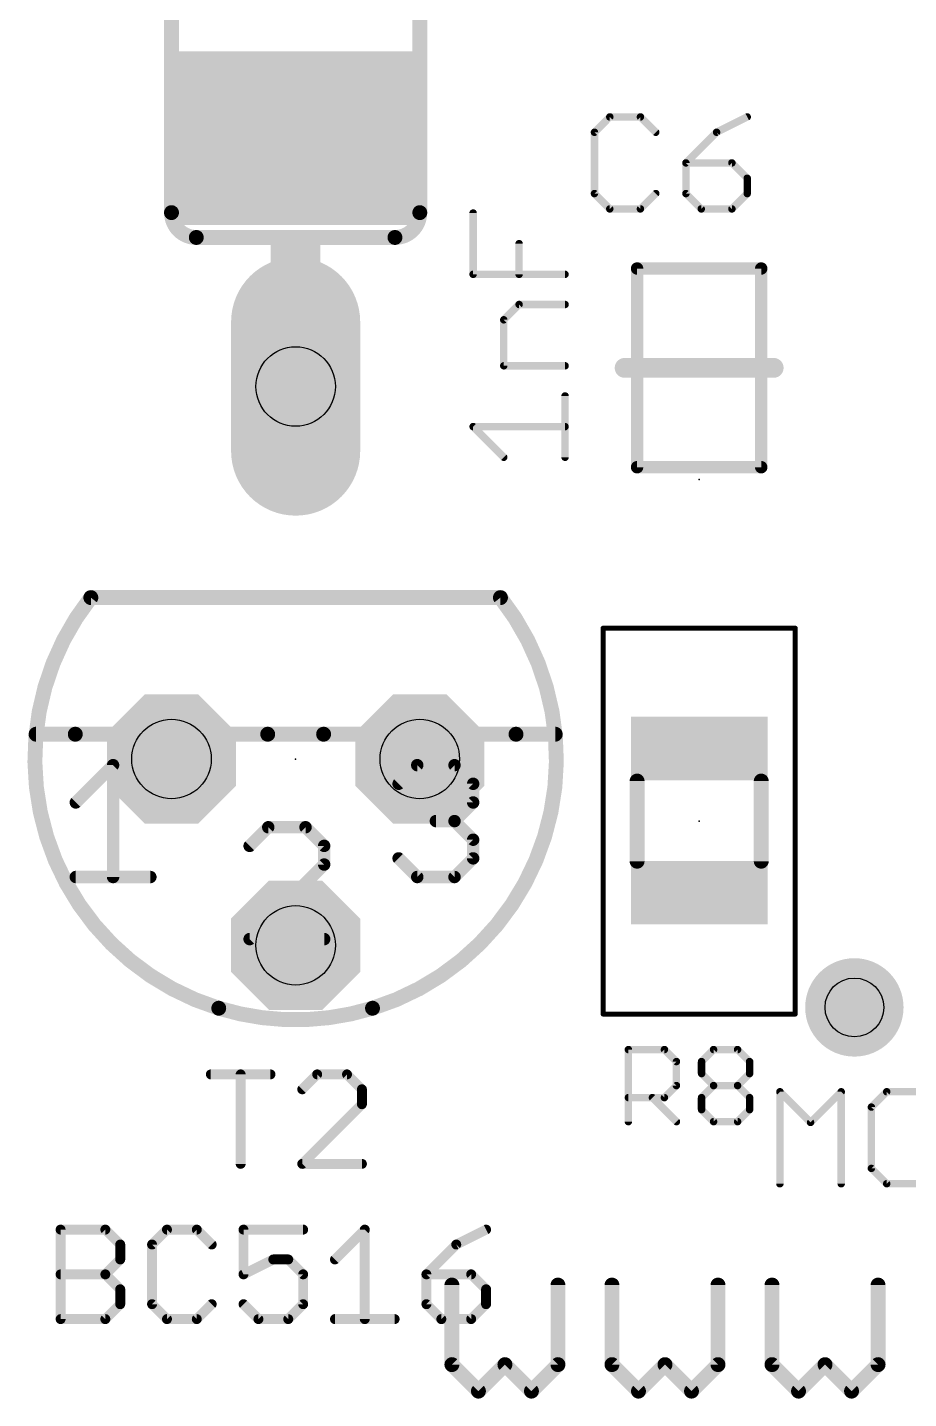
# Model space of a CAD drawing. Extents: x -7 to 105, y 1 to 61.
# Drawn here: x 54.41 to 63.42, y 32.83 to 46.85 of the extents above; entities that cross this region are included whole.
import ezdxf

# ---------------------------------------------------------------- set-up
doc = ezdxf.new("R2010")
doc.units = 0
for name, color, linetype in [('17', 110, 'CONTINUOUS'), ('18', 110, 'CONTINUOUS'), ('21', 253, 'CONTINUOUS'), ('23', 53, 'CONTINUOUS'), ('25', 253, 'CONTINUOUS'), ('27', 253, 'CONTINUOUS'), ('39', 12, 'CONTINUOUS'), ('44', 253, 'CONTINUOUS'), ('51', 253, 'CONTINUOUS')]:
    doc.layers.add(name, color=color, linetype=linetype)

# ---------------------------------------------------------------- blocks, each defined once
blk = doc.blocks.new('RECT')
blk.add_solid([(-0.5, -0.5), (0.5, -0.5), (-0.5, 0.5), (0.5, 0.5)])
blk = doc.blocks.new('LONGP100')
at = {"const_width": 1}
blk.add_lwpolyline([(-0.5, 0), (0.5, 0)], dxfattribs=at)
at = {"const_width": 0.5}
for points in [[(-0.5, 0.25, 1), (-0.5, -0.25)], [(0.5, -0.25, 1), (0.5, 0.25)]]:
    blk.add_lwpolyline(points, format="xyb", dxfattribs=at)
blk = doc.blocks.new('OCTAGONP')
at = {"const_width": 0.5}
blk.add_lwpolyline([(-0.25, -0.1036), (-0.25, 0.1036), (-0.1036, 0.25), (0.1036, 0.25), (0.25, 0.1036), (0.25, -0.1036), (0.1036, -0.25), (-0.1036, -0.25), (-0.25, -0.1036), (-0.25, 0.1036)], dxfattribs=at)
blk = doc.blocks.new('ROUNDV')
at = {"const_width": 0.5}
blk.add_lwpolyline([(0, -0.25, 1), (0, 0.25, 1), (0, -0.25)], format="xyb", dxfattribs=at)

msp = doc.modelspace()

# ---------------------------------------------------------------- linework, layer by layer
at = {"layer": '21'}
for points, const_width in [([(55.88, 44.958), (55.88, 51.562)], 0.1524), ([(58.42, 44.958), (58.42, 51.562)], 0.1524), ([(56.134, 44.704), (58.166, 44.704)], 0.1524), ([(60.5155, 43.3705), (62.0395, 43.3705)], 0.2032), ([(59.245, 41.021), (55.055, 41.021)], 0.1524), ([(54.896, 39.624), (54.495, 39.624)], 0.1524), ([(57.436, 39.624), (56.864, 39.624)], 0.1524), ([(59.805, 39.624), (59.404, 39.624)], 0.1524)]:
    msp.add_lwpolyline(points, dxfattribs=dict(at, const_width=const_width))
for points, const_width in [([(55.88, 44.958, 0.4142), (56.134, 44.704)], 0.1524), ([(55.9181, 44.958, 1), (55.8419, 44.958)], 0.0762), ([(58.166, 44.704, 0.4142), (58.42, 44.958)], 0.1524), ([(58.4581, 44.958, 1), (58.3819, 44.958)], 0.0762), ([(55.8419, 44.958, 1), (55.9181, 44.958)], 0.0762), ([(58.3819, 44.958, 1), (58.4581, 44.958)], 0.0762), ([(56.134, 44.7421, 1), (56.134, 44.6659)], 0.0762), ([(56.134, 44.6659, 1), (56.134, 44.7421)], 0.0762), ([(58.166, 44.7421, 1), (58.166, 44.6659)], 0.0762), ([(58.166, 44.6659, 1), (58.166, 44.7421)], 0.0762), ([(60.5155, 43.4213, 1), (60.5155, 43.3197)], 0.1016), ([(62.0395, 43.3197, 1), (62.0395, 43.4213)], 0.1016), ([(55.055, 41.021, 0.5267), (56.3632, 36.8216)], 0.1524), ([(55.055, 41.0591, 1), (55.055, 40.9829)], 0.0762), ([(55.0849, 40.9974, 1), (55.0251, 41.0446)], 0.0762), ([(57.9363, 36.8215, 0.5267), (59.2446, 41.021)], 0.1524), ([(59.2745, 41.0446, 1), (59.2147, 40.9974)], 0.0762), ([(59.245, 40.9829, 1), (59.245, 41.0591)], 0.0762), ([(54.495, 39.6621, 1), (54.495, 39.5859)], 0.0762), ([(54.896, 39.5859, 1), (54.896, 39.6621)], 0.0762), ([(56.864, 39.6621, 1), (56.864, 39.5859)], 0.0762), ([(57.436, 39.5859, 1), (57.436, 39.6621)], 0.0762), ([(59.404, 39.6621, 1), (59.404, 39.5859)], 0.0762), ([(59.805, 39.5859, 1), (59.805, 39.6621)], 0.0762), ([(56.352, 36.7852, 1), (56.3744, 36.858)], 0.0762), ([(57.9251, 36.8579, 1), (57.9475, 36.7851)], 0.0762)]:
    msp.add_lwpolyline(points, format="xyb", dxfattribs=dict(at, const_width=const_width))
at = {"layer": '23'}
for p in [(61.2775, 42.2275), (57.15, 39.37), (61.2775, 38.735)]:
    msp.add_point(p, dxfattribs=at)
at = {"layer": '25'}
for points, const_width in [([(60.3633, 45.9367), (60.2066, 45.7799)], 0.0762), ([(60.6769, 45.9367), (60.3633, 45.9367)], 0.0762), ([(60.8336, 45.7799), (60.6769, 45.9367)], 0.0762), ([(61.7692, 45.9367), (61.4556, 45.7799)], 0.0762), ([(60.2066, 45.7799), (60.2066, 45.1529)], 0.0762), ([(61.4556, 45.7799), (61.1421, 45.4664)], 0.0762), ([(61.1421, 45.4664), (61.1421, 45.1529)], 0.0762), ([(61.6124, 45.4664), (61.1421, 45.4664)], 0.0762), ([(61.7692, 45.3096), (61.6124, 45.4664)], 0.0762), ([(61.7692, 45.1529), (61.7692, 45.3096)], 0.0762), ([(60.2066, 45.1529), (60.3633, 44.9961)], 0.0762), ([(60.6769, 44.9961), (60.8336, 45.1529)], 0.0762), ([(61.1421, 45.1529), (61.2988, 44.9961)], 0.0762), ([(61.6124, 44.9961), (61.7692, 45.1529)], 0.0762), ([(60.3633, 44.9961), (60.6769, 44.9961)], 0.0762), ([(61.2988, 44.9961), (61.6124, 44.9961)], 0.0762), ([(60.5536, 35.6616), (60.5536, 36.3988)], 0.0762), ([(60.5536, 36.3988), (60.9222, 36.3988)], 0.0762), ([(60.9222, 36.3988), (61.0451, 36.276)], 0.0762), ([(61.302, 36.276), (61.4249, 36.3988)], 0.0762), ([(61.4249, 36.3988), (61.6706, 36.3988)], 0.0762), ([(61.6706, 36.3988), (61.7935, 36.276)], 0.0762), ([(56.2823, 36.145), (56.8924, 36.145)], 0.1016), ([(56.5873, 35.2298), (56.5873, 36.145)], 0.1016), ([(57.3703, 36.145), (57.2178, 35.9925)], 0.1016), ([(57.6754, 36.145), (57.3703, 36.145)], 0.1016), ([(57.8279, 35.9925), (57.6754, 36.145)], 0.1016), ([(61.0451, 36.276), (61.0451, 36.0302)], 0.0762), ([(61.302, 36.1531), (61.302, 36.276)], 0.0762), ([(61.4249, 36.0302), (61.302, 36.1531)], 0.0762), ([(61.7935, 36.1531), (61.6706, 36.0302)], 0.0762), ([(61.7935, 36.276), (61.7935, 36.1531)], 0.0762), ([(57.8279, 35.8399), (57.8279, 35.9925)], 0.1016), ([(61.0451, 36.0302), (60.9222, 35.9073)], 0.0762), ([(61.302, 35.9073), (61.4249, 36.0302)], 0.0762), ([(61.4249, 36.0302), (61.6706, 36.0302)], 0.0762), ([(61.6706, 36.0302), (61.7935, 35.9073)], 0.0762), ([(60.9222, 35.9073), (60.5536, 35.9073)], 0.0762), ([(60.7993, 35.9073), (61.0451, 35.6616)], 0.0762), ([(61.302, 35.7845), (61.302, 35.9073)], 0.0762), ([(61.7935, 35.9073), (61.7935, 35.7845)], 0.0762), ([(57.2178, 35.2298), (57.8279, 35.8399)], 0.1016), ([(61.4249, 35.6616), (61.302, 35.7845)], 0.0762), ([(61.7935, 35.7845), (61.6706, 35.6616)], 0.0762), ([(61.6706, 35.6616), (61.4249, 35.6616)], 0.0762), ([(57.8279, 35.2298), (57.2178, 35.2298)], 0.1016), ([(58.7485, 33.9904), (58.7485, 33.1769)], 0.1524), ([(59.8331, 33.1769), (59.8331, 33.9904)], 0.1524), ([(60.3856, 33.9904), (60.3856, 33.1769)], 0.1524), ([(61.4703, 33.1769), (61.4703, 33.9904)], 0.1524), ([(62.0228, 33.9904), (62.0228, 33.1769)], 0.1524), ([(63.1074, 33.1769), (63.1074, 33.9904)], 0.1524), ([(58.7485, 33.1769), (59.0196, 32.9057)], 0.1524), ([(59.0196, 32.9057), (59.2908, 33.1769)], 0.1524), ([(59.2908, 33.1769), (59.5619, 32.9057)], 0.1524), ([(59.5619, 32.9057), (59.8331, 33.1769)], 0.1524), ([(60.3856, 33.1769), (60.6568, 32.9057)], 0.1524), ([(60.6568, 32.9057), (60.9279, 33.1769)], 0.1524), ([(60.9279, 33.1769), (61.1991, 32.9057)], 0.1524), ([(61.1991, 32.9057), (61.4703, 33.1769)], 0.1524), ([(62.0228, 33.1769), (62.2939, 32.9057)], 0.1524), ([(62.2939, 32.9057), (62.5651, 33.1769)], 0.1524), ([(62.5651, 33.1769), (62.8363, 32.9057)], 0.1524), ([(62.8363, 32.9057), (63.1074, 33.1769)], 0.1524)]:
    msp.add_lwpolyline(points, dxfattribs=dict(at, const_width=const_width))
for points, const_width in [([(60.3633, 45.9558, 1), (60.3633, 45.9177)], 0.0381), ([(60.3768, 45.9232, 1), (60.3499, 45.9502)], 0.0381), ([(60.6903, 45.9502, 1), (60.6634, 45.9232)], 0.0381), ([(60.6769, 45.9177, 1), (60.6769, 45.9558)], 0.0381), ([(61.7777, 45.9197, 1), (61.7606, 45.9537)], 0.0381), ([(60.2256, 45.7799, 1), (60.1875, 45.7799)], 0.0381), ([(60.1931, 45.7934, 1), (60.22, 45.7665)], 0.0381), ([(60.8202, 45.7665, 1), (60.8471, 45.7934)], 0.0381), ([(61.4471, 45.797, 1), (61.4641, 45.7629)], 0.0381), ([(61.4691, 45.7665, 1), (61.4421, 45.7934)], 0.0381), ([(61.1611, 45.4664, 1), (61.123, 45.4664)], 0.0381), ([(61.1421, 45.4855, 1), (61.1421, 45.4474)], 0.0381), ([(61.1286, 45.4799, 1), (61.1556, 45.4529)], 0.0381), ([(61.6259, 45.4799, 1), (61.5989, 45.4529)], 0.0381), ([(61.6124, 45.4474, 1), (61.6124, 45.4855)], 0.0381), ([(61.7882, 45.3096, 1), (61.7501, 45.3096)], 0.0381), ([(61.7557, 45.2962, 1), (61.7826, 45.3231)], 0.0381), ([(60.1875, 45.1529, 1), (60.2256, 45.1529)], 0.0381), ([(60.22, 45.1663, 1), (60.1931, 45.1394)], 0.0381), ([(60.8471, 45.1394, 1), (60.8202, 45.1663)], 0.0381), ([(61.123, 45.1529, 1), (61.1611, 45.1529)], 0.0381), ([(61.1556, 45.1663, 1), (61.1286, 45.1394)], 0.0381), ([(61.7501, 45.1529, 1), (61.7882, 45.1529)], 0.0381), ([(61.7826, 45.1394, 1), (61.7557, 45.1663)], 0.0381), ([(60.3633, 45.0152, 1), (60.3633, 44.9771)], 0.0381), ([(60.3499, 44.9826, 1), (60.3768, 45.0096)], 0.0381), ([(60.6634, 45.0096, 1), (60.6903, 44.9826)], 0.0381), ([(60.6769, 44.9771, 1), (60.6769, 45.0152)], 0.0381), ([(61.2988, 45.0152, 1), (61.2988, 44.9771)], 0.0381), ([(61.2854, 44.9826, 1), (61.3123, 45.0096)], 0.0381), ([(61.5989, 45.0096, 1), (61.6259, 44.9826)], 0.0381), ([(61.6124, 44.9771, 1), (61.6124, 45.0152)], 0.0381), ([(60.5536, 36.4179, 1), (60.5536, 36.3798)], 0.0381), ([(60.5727, 36.3988, 1), (60.5346, 36.3988)], 0.0381), ([(60.9357, 36.4123, 1), (60.9087, 36.3854)], 0.0381), ([(60.9222, 36.3798, 1), (60.9222, 36.4179)], 0.0381), ([(61.4249, 36.4179, 1), (61.4249, 36.3798)], 0.0381), ([(61.4384, 36.3854, 1), (61.4114, 36.4123)], 0.0381), ([(61.6841, 36.4123, 1), (61.6572, 36.3854)], 0.0381), ([(61.6706, 36.3798, 1), (61.6706, 36.4179)], 0.0381), ([(56.2823, 36.1704, 1), (56.2823, 36.1196)], 0.0508), ([(56.6127, 36.145, 1), (56.5619, 36.145)], 0.0508), ([(56.8924, 36.1196, 1), (56.8924, 36.1704)], 0.0508), ([(57.3703, 36.1704, 1), (57.3703, 36.1196)], 0.0508), ([(57.3883, 36.127, 1), (57.3523, 36.1629)], 0.0508), ([(57.6933, 36.1629, 1), (57.6574, 36.127)], 0.0508), ([(57.6754, 36.1196, 1), (57.6754, 36.1704)], 0.0508), ([(61.0641, 36.276, 1), (61.026, 36.276)], 0.0381), ([(61.0316, 36.2625, 1), (61.0586, 36.2894)], 0.0381), ([(61.2885, 36.2894, 1), (61.3155, 36.2625)], 0.0381), ([(61.3155, 36.1666, 1), (61.2885, 36.1396)], 0.0381), ([(61.3211, 36.276, 1), (61.283, 36.276)], 0.0381), ([(61.8126, 36.276, 1), (61.7745, 36.276)], 0.0381), ([(61.78, 36.2625, 1), (61.807, 36.2894)], 0.0381), ([(61.807, 36.1396, 1), (61.78, 36.1666)], 0.0381), ([(57.8533, 35.9925, 1), (57.8025, 35.9925)], 0.0508), ([(61.026, 36.0302, 1), (61.0641, 36.0302)], 0.0381), ([(61.0586, 36.0167, 1), (61.0316, 36.0437)], 0.0381), ([(61.283, 36.1531, 1), (61.3211, 36.1531)], 0.0381), ([(61.4249, 36.0493, 1), (61.4249, 36.0112)], 0.0381), ([(61.4384, 36.0167, 1), (61.4114, 36.0437)], 0.0381), ([(61.4114, 36.0167, 1), (61.4384, 36.0437)], 0.0381), ([(61.6841, 36.0437, 1), (61.6572, 36.0167)], 0.0381), ([(61.6572, 36.0437, 1), (61.6841, 36.0167)], 0.0381), ([(61.6706, 36.0112, 1), (61.6706, 36.0493)], 0.0381), ([(61.7745, 36.1531, 1), (61.8126, 36.1531)], 0.0381), ([(57.1998, 36.0104, 1), (57.2357, 35.9745)], 0.0508), ([(57.8099, 35.9745, 1), (57.8459, 36.0104)], 0.0508), ([(60.5536, 35.9264, 1), (60.5536, 35.8883)], 0.0381), ([(60.8128, 35.9208, 1), (60.7859, 35.8939)], 0.0381), ([(60.9087, 35.9208, 1), (60.9357, 35.8939)], 0.0381), ([(60.9222, 35.8883, 1), (60.9222, 35.9264)], 0.0381), ([(61.2885, 35.9208, 1), (61.3155, 35.8939)], 0.0381), ([(61.3211, 35.9073, 1), (61.283, 35.9073)], 0.0381), ([(61.8126, 35.9073, 1), (61.7745, 35.9073)], 0.0381), ([(61.78, 35.8939, 1), (61.807, 35.9208)], 0.0381), ([(57.8025, 35.8399, 1), (57.8533, 35.8399)], 0.0508), ([(57.8459, 35.822, 1), (57.8099, 35.8579)], 0.0508), ([(61.3155, 35.7979, 1), (61.2885, 35.771)], 0.0381), ([(61.283, 35.7845, 1), (61.3211, 35.7845)], 0.0381), ([(61.7745, 35.7845, 1), (61.8126, 35.7845)], 0.0381), ([(61.807, 35.771, 1), (61.78, 35.7979)], 0.0381), ([(60.5346, 35.6616, 1), (60.5727, 35.6616)], 0.0381), ([(61.0316, 35.6481, 1), (61.0586, 35.6751)], 0.0381), ([(61.4249, 35.6806, 1), (61.4249, 35.6425)], 0.0381), ([(61.4114, 35.6481, 1), (61.4384, 35.6751)], 0.0381), ([(61.6572, 35.6751, 1), (61.6841, 35.6481)], 0.0381), ([(61.6706, 35.6425, 1), (61.6706, 35.6806)], 0.0381), ([(56.5619, 35.2298, 1), (56.6127, 35.2298)], 0.0508), ([(57.1998, 35.2478, 1), (57.2357, 35.2118)], 0.0508), ([(57.2178, 35.2552, 1), (57.2178, 35.2044)], 0.0508), ([(57.8279, 35.2044, 1), (57.8279, 35.2552)], 0.0508), ([(58.7866, 33.9904, 1), (58.7104, 33.9904)], 0.0762), ([(59.8712, 33.9904, 1), (59.795, 33.9904)], 0.0762), ([(60.4237, 33.9904, 1), (60.3475, 33.9904)], 0.0762), ([(61.5084, 33.9904, 1), (61.4322, 33.9904)], 0.0762), ([(62.0609, 33.9904, 1), (61.9847, 33.9904)], 0.0762), ([(63.1455, 33.9904, 1), (63.0693, 33.9904)], 0.0762), ([(58.7754, 33.2038, 1), (58.7215, 33.1499)], 0.0762), ([(59.3177, 33.2038, 1), (59.2638, 33.1499)], 0.0762), ([(59.3177, 33.1499, 1), (59.2638, 33.2038)], 0.0762), ([(59.8601, 33.1499, 1), (59.8062, 33.2038)], 0.0762), ([(60.4126, 33.2038, 1), (60.3587, 33.1499)], 0.0762), ([(60.9549, 33.2038, 1), (60.901, 33.1499)], 0.0762), ([(60.9549, 33.1499, 1), (60.901, 33.2038)], 0.0762), ([(61.4972, 33.1499, 1), (61.4433, 33.2038)], 0.0762), ([(62.0497, 33.2038, 1), (61.9958, 33.1499)], 0.0762), ([(62.592, 33.2038, 1), (62.5382, 33.1499)], 0.0762), ([(62.592, 33.1499, 1), (62.5382, 33.2038)], 0.0762), ([(63.1344, 33.1499, 1), (63.0805, 33.2038)], 0.0762), ([(58.7104, 33.1769, 1), (58.7866, 33.1769)], 0.0762), ([(59.795, 33.1769, 1), (59.8712, 33.1769)], 0.0762), ([(60.3475, 33.1769, 1), (60.4237, 33.1769)], 0.0762), ([(61.4322, 33.1769, 1), (61.5084, 33.1769)], 0.0762), ([(61.9847, 33.1769, 1), (62.0609, 33.1769)], 0.0762), ([(63.0693, 33.1769, 1), (63.1455, 33.1769)], 0.0762), ([(58.9927, 32.9326, 1), (59.0466, 32.8788)], 0.0762), ([(58.9927, 32.8788, 1), (59.0466, 32.9326)], 0.0762), ([(59.535, 32.9326, 1), (59.5889, 32.8788)], 0.0762), ([(59.535, 32.8788, 1), (59.5889, 32.9326)], 0.0762), ([(60.6298, 32.9326, 1), (60.6837, 32.8788)], 0.0762), ([(60.6298, 32.8788, 1), (60.6837, 32.9326)], 0.0762), ([(61.1722, 32.9326, 1), (61.226, 32.8788)], 0.0762), ([(61.1722, 32.8788, 1), (61.226, 32.9326)], 0.0762), ([(62.267, 32.9326, 1), (62.3209, 32.8788)], 0.0762), ([(62.267, 32.8788, 1), (62.3209, 32.9326)], 0.0762), ([(62.8093, 32.9326, 1), (62.8632, 32.8788)], 0.0762), ([(62.8093, 32.8788, 1), (62.8632, 32.9326)], 0.0762)]:
    msp.add_lwpolyline(points, format="xyb", dxfattribs=dict(at, const_width=const_width))
at = {"layer": '27'}
for points, const_width in [([(58.9843, 44.9542, 1), (58.9462, 44.9542)], 0.0381), ([(59.4547, 44.6407, 1), (59.4166, 44.6407)], 0.0381), ([(58.9462, 44.3271, 1), (58.9843, 44.3271)], 0.0381), ([(58.9653, 44.3462, 1), (58.9653, 44.3081)], 0.0381), ([(59.4166, 44.3271, 1), (59.4547, 44.3271)], 0.0381), ([(59.9059, 44.3081, 1), (59.9059, 44.3462)], 0.0381), ([(59.4356, 44.0377, 1), (59.4356, 43.9996)], 0.0381), ([(59.4491, 44.0052, 1), (59.4221, 44.0322)], 0.0381), ([(59.9059, 43.9996, 1), (59.9059, 44.0377)], 0.0381), ([(59.2979, 43.8619, 1), (59.2598, 43.8619)], 0.0381), ([(59.2654, 43.8754, 1), (59.2923, 43.8484)], 0.0381), ([(59.2788, 43.4107, 1), (59.2788, 43.3726)], 0.0381), ([(59.2598, 43.3916, 1), (59.2979, 43.3916)], 0.0381), ([(59.9059, 43.3726, 1), (59.9059, 43.4107)], 0.0381), ([(59.925, 43.0832, 1), (59.8869, 43.0832)], 0.0381), ([(58.9788, 42.7831, 1), (58.9518, 42.7562)], 0.0381), ([(58.9653, 42.7887, 1), (58.9653, 42.7506)], 0.0381), ([(59.9059, 42.7506, 1), (59.9059, 42.7887)], 0.0381), ([(59.2654, 42.4426, 1), (59.2923, 42.4696)], 0.0381), ([(59.8869, 42.4561, 1), (59.925, 42.4561)], 0.0381), ([(62.1169, 35.9807, 1), (62.09, 35.9537)], 0.0381), ([(62.1225, 35.9672, 1), (62.0844, 35.9672)], 0.0381), ([(62.7495, 35.9672, 1), (62.7114, 35.9672)], 0.0381), ([(62.744, 35.9537, 1), (62.717, 35.9807)], 0.0381), ([(63.1957, 35.9863, 1), (63.1957, 35.9482)], 0.0381), ([(63.2092, 35.9537, 1), (63.1822, 35.9807)], 0.0381), ([(63.058, 35.8104, 1), (63.0199, 35.8104)], 0.0381), ([(63.0255, 35.8239, 1), (63.0524, 35.797)], 0.0381), ([(62.4035, 35.6671, 1), (62.4304, 35.6402)], 0.0381), ([(62.4035, 35.6402, 1), (62.4304, 35.6671)], 0.0381), ([(63.0199, 35.1834, 1), (63.058, 35.1834)], 0.0381), ([(63.0524, 35.1968, 1), (63.0255, 35.1699)], 0.0381), ([(63.1957, 35.0457, 1), (63.1957, 35.0076)], 0.0381), ([(63.1822, 35.0131, 1), (63.2092, 35.0401)], 0.0381), ([(62.0844, 35.0266, 1), (62.1225, 35.0266)], 0.0381), ([(62.7114, 35.0266, 1), (62.7495, 35.0266)], 0.0381), ([(54.7711, 34.5575, 1), (54.7203, 34.5575)], 0.0508), ([(54.7457, 34.5829, 1), (54.7457, 34.5321)], 0.0508), ([(55.2213, 34.5754, 1), (55.1853, 34.5395)], 0.0508), ([(55.2033, 34.5321, 1), (55.2033, 34.5829)], 0.0508), ([(55.8338, 34.5829, 1), (55.8338, 34.5321)], 0.0508), ([(55.8517, 34.5395, 1), (55.8158, 34.5754)], 0.0508), ([(56.1568, 34.5754, 1), (56.1209, 34.5395)], 0.0508), ([(56.1388, 34.5321, 1), (56.1388, 34.5829)], 0.0508), ([(56.6167, 34.5829, 1), (56.6167, 34.5321)], 0.0508), ([(56.6421, 34.5575, 1), (56.5913, 34.5575)], 0.0508), ([(57.2269, 34.5321, 1), (57.2269, 34.5829)], 0.0508), ([(57.8827, 34.5575, 1), (57.8319, 34.5575)], 0.0508), ([(57.8753, 34.5395, 1), (57.8394, 34.5754)], 0.0508), ([(59.1093, 34.5348, 1), (59.0865, 34.5802)], 0.0508), ([(55.3812, 34.4049, 1), (55.3304, 34.4049)], 0.0508), ([(55.3379, 34.387, 1), (55.3738, 34.4229)], 0.0508), ([(55.7066, 34.4049, 1), (55.6558, 34.4049)], 0.0508), ([(55.6633, 34.4229, 1), (55.6992, 34.387)], 0.0508), ([(56.2734, 34.387, 1), (56.3093, 34.4229)], 0.0508), ([(58.7815, 34.4277, 1), (58.8042, 34.3822)], 0.0508), ([(58.8108, 34.387, 1), (58.7749, 34.4229)], 0.0508), ([(55.3304, 34.2524, 1), (55.3812, 34.2524)], 0.0508), ([(55.3738, 34.2345, 1), (55.3379, 34.2704)], 0.0508), ([(56.9218, 34.2778, 1), (56.9218, 34.227)], 0.0508), ([(56.9332, 34.2297, 1), (56.9104, 34.2751)], 0.0508), ([(57.0923, 34.2704, 1), (57.0564, 34.2345)], 0.0508), ([(57.0743, 34.227, 1), (57.0743, 34.2778)], 0.0508), ([(57.5343, 34.2704, 1), (57.5702, 34.2345)], 0.0508), ([(54.7457, 34.1253, 1), (54.7457, 34.0745)], 0.0508), ([(55.2213, 34.1179, 1), (55.1853, 34.0819)], 0.0508), ([(55.1853, 34.1179, 1), (55.2213, 34.0819)], 0.0508), ([(55.2033, 34.0745, 1), (55.2033, 34.1253)], 0.0508), ([(56.5913, 34.0999, 1), (56.6421, 34.0999)], 0.0508), ([(56.6054, 34.1226, 1), (56.6281, 34.0772)], 0.0508), ([(57.2523, 34.0999, 1), (57.2015, 34.0999)], 0.0508), ([(57.2089, 34.0819, 1), (57.2448, 34.1179)], 0.0508), ([(58.4698, 34.1179, 1), (58.5057, 34.0819)], 0.0508), ([(58.5132, 34.0999, 1), (58.4624, 34.0999)], 0.0508), ([(58.4878, 34.1253, 1), (58.4878, 34.0745)], 0.0508), ([(58.9633, 34.1179, 1), (58.9274, 34.0819)], 0.0508), ([(58.9454, 34.0745, 1), (58.9454, 34.1253)], 0.0508), ([(55.3812, 33.9474, 1), (55.3304, 33.9474)], 0.0508), ([(55.3379, 33.9294, 1), (55.3738, 33.9653)], 0.0508), ([(59.1233, 33.9474, 1), (59.0725, 33.9474)], 0.0508), ([(59.0799, 33.9294, 1), (59.1159, 33.9653)], 0.0508), ([(55.3304, 33.7948, 1), (55.3812, 33.7948)], 0.0508), ([(55.3738, 33.7769, 1), (55.3379, 33.8128)], 0.0508), ([(55.6558, 33.7948, 1), (55.7066, 33.7948)], 0.0508), ([(55.6992, 33.8128, 1), (55.6633, 33.7769)], 0.0508), ([(56.3093, 33.7769, 1), (56.2734, 33.8128)], 0.0508), ([(56.6347, 33.8128, 1), (56.5988, 33.7769)], 0.0508), ([(57.2015, 33.7948, 1), (57.2523, 33.7948)], 0.0508), ([(57.2448, 33.7769, 1), (57.2089, 33.8128)], 0.0508), ([(58.5057, 33.8128, 1), (58.4698, 33.7769)], 0.0508), ([(58.4624, 33.7948, 1), (58.5132, 33.7948)], 0.0508), ([(59.0725, 33.7948, 1), (59.1233, 33.7948)], 0.0508), ([(59.1159, 33.7769, 1), (59.0799, 33.8128)], 0.0508), ([(54.7457, 33.6677, 1), (54.7457, 33.6169)], 0.0508), ([(54.7203, 33.6423, 1), (54.7711, 33.6423)], 0.0508), ([(55.1853, 33.6603, 1), (55.2213, 33.6243)], 0.0508), ([(55.2033, 33.6169, 1), (55.2033, 33.6677)], 0.0508), ([(55.8338, 33.6677, 1), (55.8338, 33.6169)], 0.0508), ([(55.8158, 33.6243, 1), (55.8517, 33.6603)], 0.0508), ([(56.1209, 33.6603, 1), (56.1568, 33.6243)], 0.0508), ([(56.1388, 33.6169, 1), (56.1388, 33.6677)], 0.0508), ([(56.7693, 33.6677, 1), (56.7693, 33.6169)], 0.0508), ([(56.7513, 33.6243, 1), (56.7872, 33.6603)], 0.0508), ([(57.0564, 33.6603, 1), (57.0923, 33.6243)], 0.0508), ([(57.0743, 33.6169, 1), (57.0743, 33.6677)], 0.0508), ([(57.5523, 33.6677, 1), (57.5523, 33.6169)], 0.0508), ([(57.8319, 33.6423, 1), (57.8827, 33.6423)], 0.0508), ([(58.1624, 33.6169, 1), (58.1624, 33.6677)], 0.0508), ([(58.6403, 33.6677, 1), (58.6403, 33.6169)], 0.0508), ([(58.6223, 33.6243, 1), (58.6583, 33.6603)], 0.0508), ([(58.9274, 33.6603, 1), (58.9633, 33.6243)], 0.0508), ([(58.9454, 33.6169, 1), (58.9454, 33.6677)], 0.0508)]:
    msp.add_lwpolyline(points, format="xyb", dxfattribs=dict(at, const_width=const_width))
for points, const_width in [([(58.9653, 44.3271), (58.9653, 44.9542)], 0.0762), ([(59.4356, 44.3271), (59.4356, 44.6407)], 0.0762), ([(59.9059, 44.3271), (58.9653, 44.3271)], 0.0762), ([(59.2788, 43.8619), (59.4356, 44.0187)], 0.0762), ([(59.4356, 44.0187), (59.9059, 44.0187)], 0.0762), ([(59.2788, 43.3916), (59.2788, 43.8619)], 0.0762), ([(59.9059, 43.3916), (59.2788, 43.3916)], 0.0762), ([(59.9059, 42.4561), (59.9059, 43.0832)], 0.0762), ([(59.2788, 42.4561), (58.9653, 42.7696)], 0.0762), ([(58.9653, 42.7696), (59.9059, 42.7696)], 0.0762), ([(62.1034, 35.0266), (62.1034, 35.9672)], 0.0762), ([(62.1034, 35.9672), (62.417, 35.6537)], 0.0762), ([(62.417, 35.6537), (62.7305, 35.9672)], 0.0762), ([(62.7305, 35.9672), (62.7305, 35.0266)], 0.0762), ([(63.1957, 35.9672), (63.0389, 35.8104)], 0.0762), ([(63.5092, 35.9672), (63.1957, 35.9672)], 0.0762), ([(63.0389, 35.8104), (63.0389, 35.1834)], 0.0762), ([(63.0389, 35.1834), (63.1957, 35.0266)], 0.0762), ([(63.1957, 35.0266), (63.5092, 35.0266)], 0.0762), ([(54.7457, 33.6423), (54.7457, 34.5575)], 0.1016), ([(54.7457, 34.5575), (55.2033, 34.5575)], 0.1016), ([(55.2033, 34.5575), (55.3558, 34.4049)], 0.1016), ([(55.8338, 34.5575), (55.6812, 34.4049)], 0.1016), ([(56.1388, 34.5575), (55.8338, 34.5575)], 0.1016), ([(56.2913, 34.4049), (56.1388, 34.5575)], 0.1016), ([(57.2269, 34.5575), (56.6167, 34.5575)], 0.1016), ([(56.6167, 34.5575), (56.6167, 34.0999)], 0.1016), ([(57.5523, 34.2524), (57.8573, 34.5575)], 0.1016), ([(57.8573, 34.5575), (57.8573, 33.6423)], 0.1016), ([(59.0979, 34.5575), (58.7928, 34.4049)], 0.1016), ([(55.3558, 34.4049), (55.3558, 34.2524)], 0.1016), ([(55.6812, 34.4049), (55.6812, 33.7948)], 0.1016), ([(58.7928, 34.4049), (58.4878, 34.0999)], 0.1016), ([(55.3558, 34.2524), (55.2033, 34.0999)], 0.1016), ([(56.6167, 34.0999), (56.9218, 34.2524)], 0.1016), ([(56.9218, 34.2524), (57.0743, 34.2524)], 0.1016), ([(57.0743, 34.2524), (57.2269, 34.0999)], 0.1016), ([(54.7457, 34.0999), (55.2033, 34.0999)], 0.1016), ([(55.2033, 34.0999), (55.3558, 33.9474)], 0.1016), ([(57.2269, 34.0999), (57.2269, 33.7948)], 0.1016), ([(58.4878, 34.0999), (58.4878, 33.7948)], 0.1016), ([(58.9454, 34.0999), (58.4878, 34.0999)], 0.1016), ([(59.0979, 33.9474), (58.9454, 34.0999)], 0.1016), ([(55.3558, 33.9474), (55.3558, 33.7948)], 0.1016), ([(59.0979, 33.7948), (59.0979, 33.9474)], 0.1016), ([(55.3558, 33.7948), (55.2033, 33.6423)], 0.1016), ([(55.6812, 33.7948), (55.8338, 33.6423)], 0.1016), ([(56.1388, 33.6423), (56.2913, 33.7948)], 0.1016), ([(56.7693, 33.6423), (56.6167, 33.7948)], 0.1016), ([(57.2269, 33.7948), (57.0743, 33.6423)], 0.1016), ([(58.4878, 33.7948), (58.6403, 33.6423)], 0.1016), ([(58.9454, 33.6423), (59.0979, 33.7948)], 0.1016), ([(55.2033, 33.6423), (54.7457, 33.6423)], 0.1016), ([(55.8338, 33.6423), (56.1388, 33.6423)], 0.1016), ([(57.0743, 33.6423), (56.7693, 33.6423)], 0.1016), ([(57.5523, 33.6423), (58.1624, 33.6423)], 0.1016), ([(58.6403, 33.6423), (58.9454, 33.6423)], 0.1016)]:
    msp.add_lwpolyline(points, dxfattribs=dict(at, const_width=const_width))
at = {"layer": '39', "const_width": 0.0508}
for points in [[(60.2945, 36.762), (60.2945, 40.708)], [(60.2945, 40.708), (62.2605, 40.708)], [(62.2605, 40.708), (62.2605, 36.762)], [(62.2605, 36.762), (60.2945, 36.762)]]:
    msp.add_lwpolyline(points, dxfattribs=at)
at = {"layer": '39', "const_width": 0.0254}
for points in [[(60.3072, 40.708, 1), (60.2818, 40.708)], [(60.2945, 40.7207, 1), (60.2945, 40.6953)], [(62.2732, 40.708, 1), (62.2478, 40.708)], [(62.2605, 40.6953, 1), (62.2605, 40.7207)], [(60.2945, 36.7747, 1), (60.2945, 36.7493)], [(60.2818, 36.762, 1), (60.3072, 36.762)], [(62.2478, 36.762, 1), (62.2732, 36.762)], [(62.2605, 36.7493, 1), (62.2605, 36.7747)]]:
    msp.add_lwpolyline(points, format="xyb", dxfattribs=at)
at = {"layer": '44'}
for centre, radius in [((57.15, 43.18), 0.4064), ((55.88, 39.37), 0.4064), ((58.42, 39.37), 0.4064), ((57.15, 37.465), 0.4064), ((62.865, 36.83), 0.3)]:
    msp.add_circle(centre, radius, dxfattribs=at)
at = {"layer": '51'}
for points, const_width in [([(57.15, 43.18), (57.15, 44.069)], 0.508), ([(60.6425, 42.3545), (60.6425, 44.3865)], 0.127), ([(60.6425, 44.3865), (61.9125, 44.3865)], 0.127), ([(61.9125, 44.3865), (61.9125, 42.3545)], 0.127), ([(61.9125, 42.3545), (60.6425, 42.3545)], 0.127), ([(56.864, 39.624), (54.896, 39.624)], 0.1524), ([(59.404, 39.624), (57.436, 39.624)], 0.1524), ([(54.9011, 38.9261), (55.2824, 39.3075)], 0.127), ([(55.2824, 39.3075), (55.2824, 38.1635)], 0.127), ([(58.2031, 39.1168), (58.3938, 39.3075)], 0.127), ([(58.3938, 39.3075), (58.7751, 39.3075)], 0.127), ([(58.7751, 39.3075), (58.9658, 39.1168)], 0.127), ([(58.9658, 39.1168), (58.9658, 38.9261)], 0.127), ([(60.6425, 39.145), (60.6425, 38.325)], 0.1524), ([(61.9125, 39.145), (61.9125, 38.325)], 0.1524), ([(58.9658, 38.9261), (58.7751, 38.7355)], 0.127), ([(56.8698, 38.6725), (56.6791, 38.4818)], 0.127), ([(57.2511, 38.6725), (56.8698, 38.6725)], 0.127), ([(57.4418, 38.4818), (57.2511, 38.6725)], 0.127), ([(58.7751, 38.7355), (58.5844, 38.7355)], 0.127), ([(58.7751, 38.7355), (58.9658, 38.5448)], 0.127), ([(58.9658, 38.5448), (58.9658, 38.3542)], 0.127), ([(57.4418, 38.2912), (57.4418, 38.4818)], 0.127), ([(56.6791, 37.5285), (57.4418, 38.2912)], 0.127), ([(58.3938, 38.1635), (58.2031, 38.3542)], 0.127), ([(58.9658, 38.3542), (58.7751, 38.1635)], 0.127), ([(54.9011, 38.1635), (55.6638, 38.1635)], 0.127), ([(58.7751, 38.1635), (58.3938, 38.1635)], 0.127), ([(57.4418, 37.5285), (56.6791, 37.5285)], 0.127)]:
    msp.add_lwpolyline(points, dxfattribs=dict(at, const_width=const_width))
for points, const_width in [([(57.277, 44.069, 1), (57.023, 44.069)], 0.254), ([(60.6425, 44.4183, 1), (60.6425, 44.3548)], 0.0635), ([(60.6743, 44.3865, 1), (60.6108, 44.3865)], 0.0635), ([(61.9443, 44.3865, 1), (61.8807, 44.3865)], 0.0635), ([(61.9125, 44.3548, 1), (61.9125, 44.4183)], 0.0635), ([(57.023, 43.18, 1), (57.277, 43.18)], 0.254), ([(60.6425, 42.3863, 1), (60.6425, 42.3227)], 0.0635), ([(60.6108, 42.3545, 1), (60.6743, 42.3545)], 0.0635), ([(61.8807, 42.3545, 1), (61.9443, 42.3545)], 0.0635), ([(61.9125, 42.3227, 1), (61.9125, 42.3863)], 0.0635), ([(54.896, 39.6621, 1), (54.896, 39.5859)], 0.0762), ([(56.864, 39.5859, 1), (56.864, 39.6621)], 0.0762), ([(57.436, 39.6621, 1), (57.436, 39.5859)], 0.0762), ([(59.404, 39.5859, 1), (59.404, 39.6621)], 0.0762), ([(55.3142, 39.3075, 1), (55.2507, 39.3075)], 0.0635), ([(55.3049, 39.285, 1), (55.26, 39.3299)], 0.0635), ([(58.3938, 39.3392, 1), (58.3938, 39.2757)], 0.0635), ([(58.4162, 39.285, 1), (58.3713, 39.3299)], 0.0635), ([(58.7975, 39.3299, 1), (58.7526, 39.285)], 0.0635), ([(58.7751, 39.2757, 1), (58.7751, 39.3392)], 0.0635), ([(58.1807, 39.1393, 1), (58.2256, 39.0944)], 0.0635), ([(58.9975, 39.1168, 1), (58.934, 39.1168)], 0.0635), ([(58.9433, 39.0944, 1), (58.9882, 39.1393)], 0.0635), ([(60.6806, 39.145, 1), (60.6044, 39.145)], 0.0762), ([(61.9506, 39.145, 1), (61.8744, 39.145)], 0.0762), ([(58.9882, 38.9037, 1), (58.9433, 38.9486)], 0.0635), ([(54.8787, 38.9486, 1), (54.9236, 38.9037)], 0.0635), ([(58.934, 38.9261, 1), (58.9975, 38.9261)], 0.0635), ([(56.8698, 38.7042, 1), (56.8698, 38.6407)], 0.0635), ([(56.8922, 38.65, 1), (56.8473, 38.6949)], 0.0635), ([(57.2735, 38.6949, 1), (57.2286, 38.65)], 0.0635), ([(57.2511, 38.6407, 1), (57.2511, 38.7042)], 0.0635), ([(58.5844, 38.7672, 1), (58.5844, 38.7037)], 0.0635), ([(58.7975, 38.7579, 1), (58.7526, 38.713)], 0.0635), ([(58.7526, 38.7579, 1), (58.7975, 38.713)], 0.0635), ([(58.7751, 38.7037, 1), (58.7751, 38.7672)], 0.0635), ([(58.9975, 38.5448, 1), (58.934, 38.5448)], 0.0635), ([(58.9433, 38.5224, 1), (58.9882, 38.5673)], 0.0635), ([(56.6567, 38.5043, 1), (56.7016, 38.4594)], 0.0635), ([(57.4735, 38.4818, 1), (57.41, 38.4818)], 0.0635), ([(57.4193, 38.4594, 1), (57.4642, 38.5043)], 0.0635), ([(57.41, 38.2912, 1), (57.4735, 38.2912)], 0.0635), ([(57.4642, 38.2687, 1), (57.4193, 38.3136)], 0.0635), ([(58.2256, 38.3766, 1), (58.1807, 38.3317)], 0.0635), ([(58.934, 38.3542, 1), (58.9975, 38.3542)], 0.0635), ([(58.9882, 38.3317, 1), (58.9433, 38.3766)], 0.0635), ([(60.6044, 38.325, 1), (60.6806, 38.325)], 0.0762), ([(61.8744, 38.325, 1), (61.9506, 38.325)], 0.0762), ([(54.9011, 38.1953, 1), (54.9011, 38.1317)], 0.0635), ([(55.2507, 38.1635, 1), (55.3142, 38.1635)], 0.0635), ([(55.6638, 38.1317, 1), (55.6638, 38.1953)], 0.0635), ([(58.3938, 38.1953, 1), (58.3938, 38.1317)], 0.0635), ([(58.3713, 38.141, 1), (58.4162, 38.186)], 0.0635), ([(58.7526, 38.186, 1), (58.7975, 38.141)], 0.0635), ([(58.7751, 38.1317, 1), (58.7751, 38.1953)], 0.0635), ([(56.6791, 37.5603, 1), (56.6791, 37.4967)], 0.0635), ([(56.6567, 37.551, 1), (56.7016, 37.506)], 0.0635), ([(57.4418, 37.4967, 1), (57.4418, 37.5603)], 0.0635), ([(56.3637, 36.8215, 0.1508), (57.9363, 36.8215)], 0.1524), ([(56.3749, 36.8579, 1), (56.3525, 36.7851)], 0.0762), ([(57.9475, 36.7851, 1), (57.9251, 36.8579)], 0.0762)]:
    msp.add_lwpolyline(points, format="xyb", dxfattribs=dict(at, const_width=const_width))

# ---------------------------------------------------------------- block references
at = {"layer": '17', "xscale": 1.3208, "yscale": 1.3208}
for name, p, rotation in [('LONGP100', (57.15, 43.18), 90), ('LONGP100', (57.15, 43.18), 90), ('OCTAGONP', (55.88, 39.37), 180), ('OCTAGONP', (55.88, 39.37), 180), ('OCTAGONP', (58.42, 39.37), 180), ('OCTAGONP', (58.42, 39.37), 180), ('OCTAGONP', (57.15, 37.465), 180), ('OCTAGONP', (57.15, 37.465), 180)]:
    msp.add_blockref(name, p, dxfattribs=dict(at, rotation=rotation))
at = {"layer": '18', "xscale": 1.0064, "yscale": 1.0064}
msp.add_blockref('ROUNDV', (62.865, 36.83), dxfattribs=at)
msp.add_blockref('ROUNDV', (62.865, 36.83), dxfattribs=at)
at = {"layer": '21', "rotation": 90}
for p, xscale, yscale in [((57.15, 45.72), 1.778, 2.54), ((57.15, 44.3865), 0.635, 0.508)]:
    msp.add_blockref('RECT', p, dxfattribs=dict(at, xscale=xscale, yscale=yscale))
at = {"layer": '51', "xscale": 0.65, "yscale": 1.4, "rotation": 270}
for p in [(61.279, 39.4768), (61.279, 38.0036)]:
    msp.add_blockref('RECT', p, dxfattribs=at)

doc.saveas('drawing.dxf')
